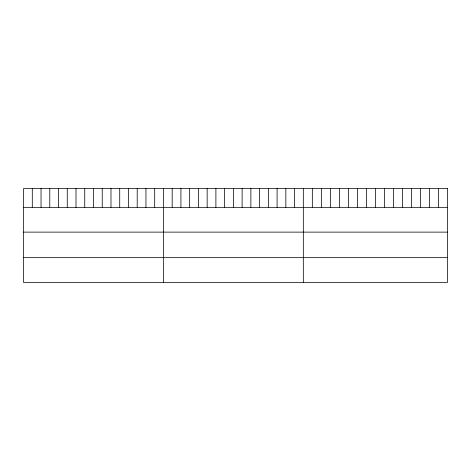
<?xml version="1.0" encoding="UTF-8"?>
<svg xmlns="http://www.w3.org/2000/svg" width="471" height="471" viewBox="0 0 471 471"><rect width="100%" height="100%" fill="white"/><g stroke="black" fill="none" stroke-linecap="round" stroke-linejoin="round"><path stroke-width="0.71" d="M23.55 207.346L447.45 207.346M23.55 232.126L447.45 232.126M23.55 257.661L447.45 257.661M438.442 188.559L438.442 207.346M429.434 188.559L429.434 207.346M420.426 188.559L420.426 207.346M411.418 188.559L411.418 207.346M402.411 188.559L402.411 207.346M393.403 188.559L393.403 207.346M384.395 188.559L384.395 207.346M375.387 188.559L375.387 207.346M366.379 188.559L366.379 207.346M357.371 188.559L357.371 207.346M348.363 188.559L348.363 207.346M339.356 188.559L339.356 207.346M330.348 188.559L330.348 207.346M321.34 188.559L321.34 207.346M312.332 188.559L312.332 207.346M303.324 188.559L303.324 282.441M294.581 188.559L294.581 207.346M285.838 188.559L285.838 207.346M277.095 188.559L277.095 207.346M268.352 188.559L268.352 207.346M259.609 188.559L259.609 207.346M250.866 188.559L250.866 207.346M242.123 188.559L242.123 207.346M233.38 188.559L233.38 207.346M224.638 188.559L224.638 207.346M215.895 188.559L215.895 207.346M207.152 188.559L207.152 207.346M198.409 188.559L198.409 207.346M189.666 188.559L189.666 207.346M180.923 188.559L180.923 207.346M172.18 188.559L172.18 207.346M163.437 188.559L163.437 282.441M154.694 188.559L154.694 207.346M145.951 188.559L145.951 207.346M137.208 188.559L137.208 207.346M128.465 188.559L128.465 207.346M119.722 188.559L119.722 207.346M110.979 188.559L110.979 207.346M102.236 188.559L102.236 207.346M93.494 188.559L93.494 207.346M84.751 188.559L84.751 207.346M76.008 188.559L76.008 207.346M67.265 188.559L67.265 207.346M58.522 188.559L58.522 207.346M49.779 188.559L49.779 207.346M41.036 188.559L41.036 207.346M32.293 188.559L32.293 207.346M447.45 188.559L23.55 188.559L23.55 282.441L447.45 282.441L447.45 188.559"/></g></svg>
